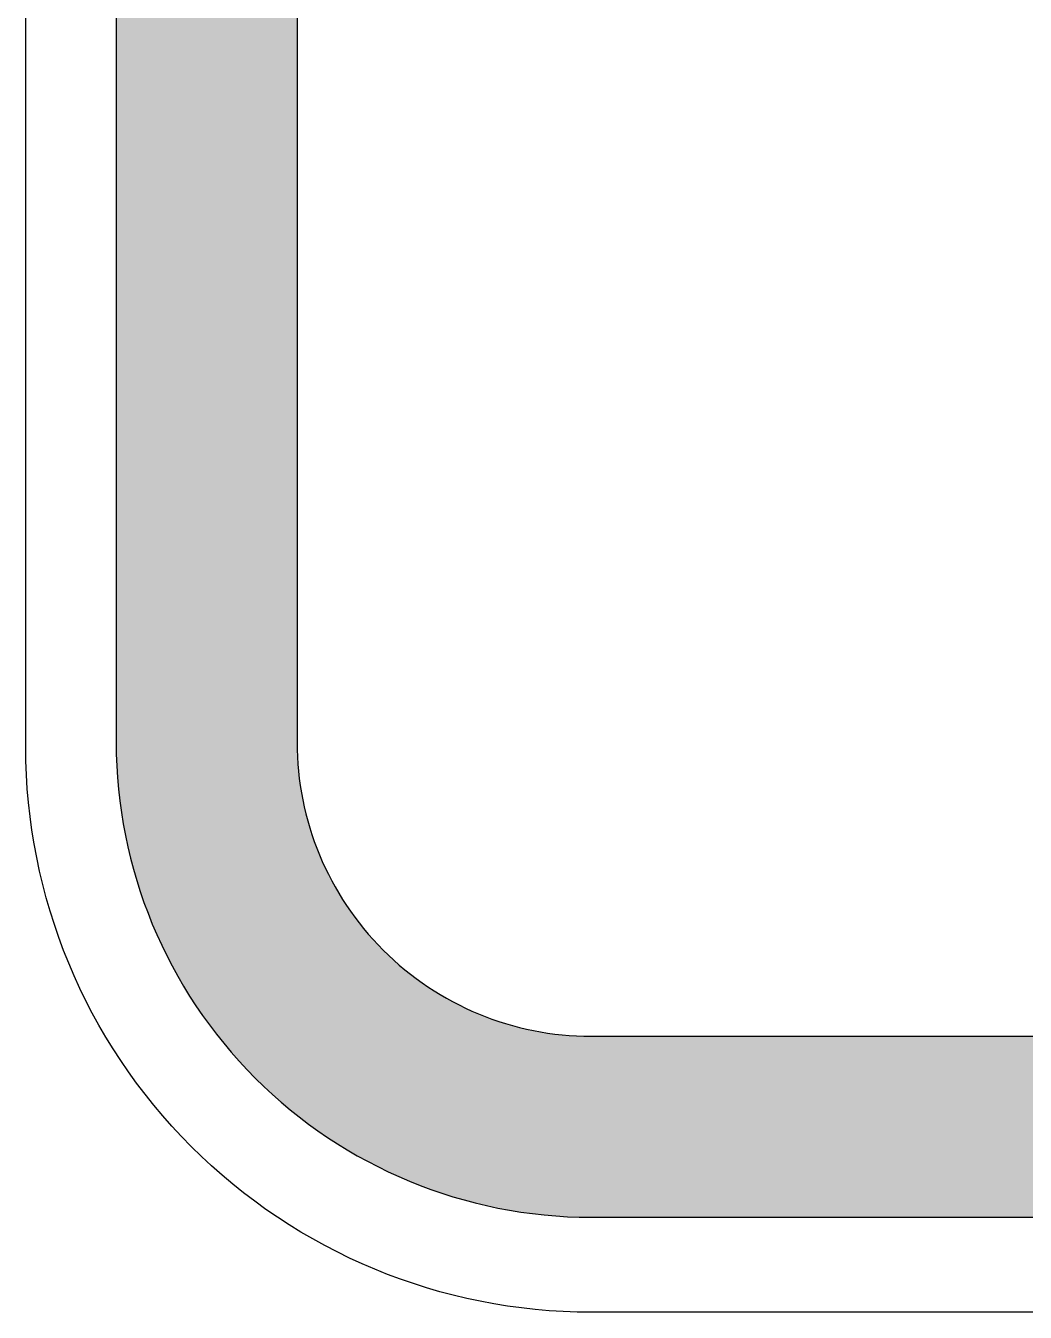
# Model space of a CAD drawing. Extents: x 0 to 1038, y -1303 to 297.
# Drawn here: x 537.99 to 560.09, y 119.06 to 147.5 of the extents above; entities that cross this region are included whole.
import ezdxf

# ---------------------------------------------------------------- set-up
doc = ezdxf.new("R2010")
doc.units = 0
doc.linetypes.add('CENTERX2', pattern=[101.6, 63.5, -12.7, 12.7, -12.7])
for name, color, linetype in [('L25', 1, 'CONTINUOUS'), ('L35', 3, 'CONTINUOUS'), ('T25', 1, 'CONTINUOUS')]:
    doc.layers.add(name, color=color, linetype=linetype)

# ---------------------------------------------------------------- blocks, each defined once
blk = doc.blocks.new('MR-RA-27')
at = {"layer": 'T25', "linetype": 'CENTERX2'}
h = blk.add_hatch(color=7, dxfattribs=at)
edge = h.paths.add_edge_path(flags=16)
edge.add_line((-6.5, 70), (-6.5, 12.6))
edge.add_arc((0, 12.6), 6.5, 180, 270)
edge.add_line((0, 6.1), (87.5, 6.1))
edge.add_arc((87.5, 12.6), 6.5, 270, 360)
edge.add_line((94, 12.6), (94, 70))
edge.add_arc((87.5, 70), 6.5, 0, 90)
edge.add_line((87.5, 76.5), (0, 76.5))
edge.add_arc((0, 70), 6.5, 90, 180)
edge = h.paths.add_edge_path()
edge.add_line((-10.5, 70), (-10.5, 12.6))
edge.add_arc((0, 12.6), 10.5, 180, 270)
edge.add_line((0, 2.1), (87.5, 2.1))
edge.add_arc((87.5, 12.6), 10.5, 270, 360)
edge.add_line((98, 12.6), (98, 70))
edge.add_arc((87.5, 70), 10.5, 360, 450)
edge.add_line((87.5, 80.5), (0, 80.5))
edge.add_arc((0, 70), 10.5, 90, 180)
at = {"layer": 'L35', "color": 7}
blk.add_lwpolyline([(-12.5, 12.5), (-12.5, 70, -0.414214), (0, 82.5), (87.5, 82.5, -0.414214), (100, 70), (100, 12.5, -0.414214), (87.5, 0), (0, 0, -0.414214)], format="xyb", close=True, dxfattribs=at)
at = {"layer": 'T25', "color": 7}
for points in [[(-10.5, 70), (-10.5, 12.6, 0.414214), (0, 2.1), (87.5, 2.1, 0.414214), (98, 12.6), (98, 70, 0.414214), (87.5, 80.5), (0, 80.5, 0.414214)], [(-6.5, 70), (-6.5, 12.6, 0.414214), (0, 6.1), (87.5, 6.1, 0.414214), (94, 12.6), (94, 70, 0.414214), (87.5, 76.5), (0, 76.5, 0.414214)]]:
    blk.add_lwpolyline(points, format="xyb", close=True, dxfattribs=at)

msp = doc.modelspace()

# ---------------------------------------------------------------- block references
at = {"layer": 'L25', "linetype": 'CENTERX2'}
msp.add_blockref('MR-RA-27', (550.485921, 119.062466), dxfattribs=at)

doc.saveas('drawing.dxf')
